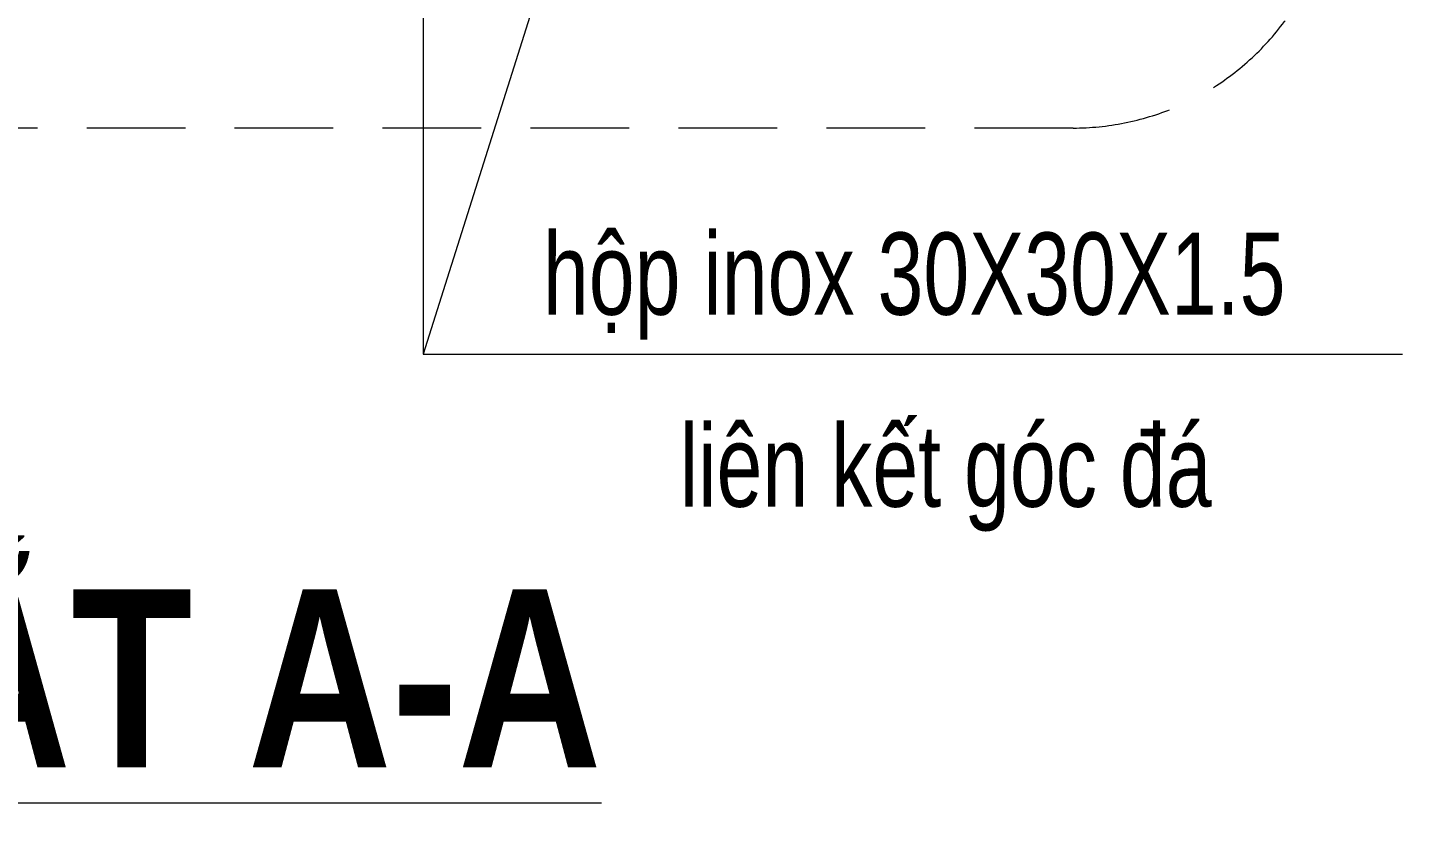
# Model space of a CAD drawing. Header units: millimetres. Extents: x 3293446 to 3468331, y 133678 to 182883.
# Drawn here: x 3461186 to 3463546, y 156735 to 158085 of the extents above; entities that cross this region are included whole.
import ezdxf
from ezdxf.enums import TextEntityAlignment as Align

# ---------------------------------------------------------------- set-up
doc = ezdxf.new("R2010")
doc.units = ezdxf.units.MM
doc.header["$LTSCALE"] = 600
doc.header["$MEASUREMENT"] = 0
doc.linetypes.add('HIDDEN', pattern=[0.375, 0.25, -0.125])
for name, color, linetype, lineweight in [('DCCD-DIM', 8, 'Continuous', 18), ('LC Text2', 7, 'Continuous', 18), ('manh2', 155, 'Continuous', 9), ('v-KICHTHUOC', 8, 'Continuous', 18)]:
    doc.layers.add(name, color=color, linetype=linetype, lineweight=lineweight)
doc.layers.add('DIM', color=1, linetype='Continuous')
doc.styles.add('HOATBIF', font='hoatbif.shx', dxfattribs={"width": 0.8})
doc.styles.add('LC 1', font='VHAVANB.TTF')
doc.styles.add('LC3', font='VHARIALB.TTF', dxfattribs={"width": 0.8})
doc.styles.add('T1', font='Vnsimli.shx', dxfattribs={"width": 0.8})
doc.dimstyles.new('D1-100$7', dxfattribs={"dimscale": 100, "dimtxt": 2.5, "dimasz": 2.7, "dimexe": 0.18, "dimexo": 0, "dimgap": 1, "dimtad": 1, "dimdec": 0, "dimrnd": 1, "dimzin": 0, "dimdsep": 46, "dimtxsty": 'T1', "dimblk2": 'LTT1', "dimsah": 1, "dimcen": 100, "dimclrd": 256, "dimclre": 256, "dimclrt": 7, "dimadec": 3, "dimazin": 0, "dimtfac": 1, "dimtdec": 0, "dimtix": 1, "dimtmove": 2, "dimatfit": 3, "dimfxl": 1, "dimtolj": 1, "dimtzin": 0, "dimarcsym": 0})

# ---------------------------------------------------------------- blocks, each defined once
blk = doc.blocks.new('LTT1')
at = {"layer": 'DCCD-DIM'}
for p, q in [((0, -1), (0, 1)), ((-1.5, 0), (1.5, 0))]:
    blk.add_line(p, q, dxfattribs=at)
at = {"layer": 'DCCD-DIM', "const_width": 0.25}
blk.add_lwpolyline([(-0.53, -0.53), (0.53, 0.53)], dxfattribs=at)
blk = doc.blocks.new('TIEUDE1')
at = {"layer": 'LC Text2', "color": 7, "style": 'LC 1'}
blk.add_attdef('TIªU§Ò', text='', height=5, dxfattribs=at).set_placement((0, 0), align=Align.BOTTOM_CENTER)
blk.add_attdef('TL', text='', height=3, dxfattribs=at).set_placement((0, -2), align=Align.TOP_CENTER)
blk = doc.blocks.new('jsdfgdfgdf')
at = {"layer": 'manh2', "linetype": 'HIDDEN'}
blk.add_lwpolyline([(-2623.5, 998.9, -0.414214), (-2223.5, 1398.9), (1333.5, 1398.9, -0.414214), (1733.5, 998.9), (1733.5, -1368.6, -0.414214), (1333.5, -1768.6), (-2223.5, -1768.6, -0.414214), (-2623.5, -1368.6)], format="xyb", close=True, dxfattribs=at)
at = {"layer": 'DIM', "color": 4, "ltscale": 2, "style": 'HOATBIF', "width": 0.75}
for s, p in [('hép inox 30X30X1.5', (527.3, -2052.6)), ('liªn kÕt gãc ®¸', (735.6, -2344.7))]:
    blk.add_text(s, height=125, dxfattribs=at).set_placement(p)
at = {"layer": 'v-KICHTHUOC'}
for points in [[(345.2, 0), (345.2, -2112.5), (1834.4, -2112.5)], [(345.2, -520.5), (345.2, -2112.5), (1834.4, -2112.5)], [(822, -600), (345.2, -2112.5), (1834.4, -2112.5)]]:
    blk.add_leader(points, dimstyle='D1-100$7', override={"dimasz": 1.3}, dxfattribs=at)

msp = doc.modelspace()

# ---------------------------------------------------------------- block references
at = {"layer": 'LC Text2'}
ref = msp.add_blockref('TIEUDE1', (3461052.3, 156723), dxfattribs=dict(at, xscale=62.06639722556326, yscale=62.06639722556326, zscale=62.06639722556326))
ref.add_attrib('TIªU§Ò', '%%UmÆt c¾t a-a', dxfattribs={"color": 7, "height": 305.641, "style": 'LC3', "width": 0.8}).set_placement((3461052.3, 156723), align=Align.BOTTOM_CENTER)
at = {"layer": 'v-KICHTHUOC', "xscale": 1.128472890631651, "yscale": 1.128472890631651, "zscale": 1.128472890631651}
msp.add_blockref('jsdfgdfgdf', (3461475.8, 159907.8), dxfattribs=at)

doc.saveas('drawing.dxf')
